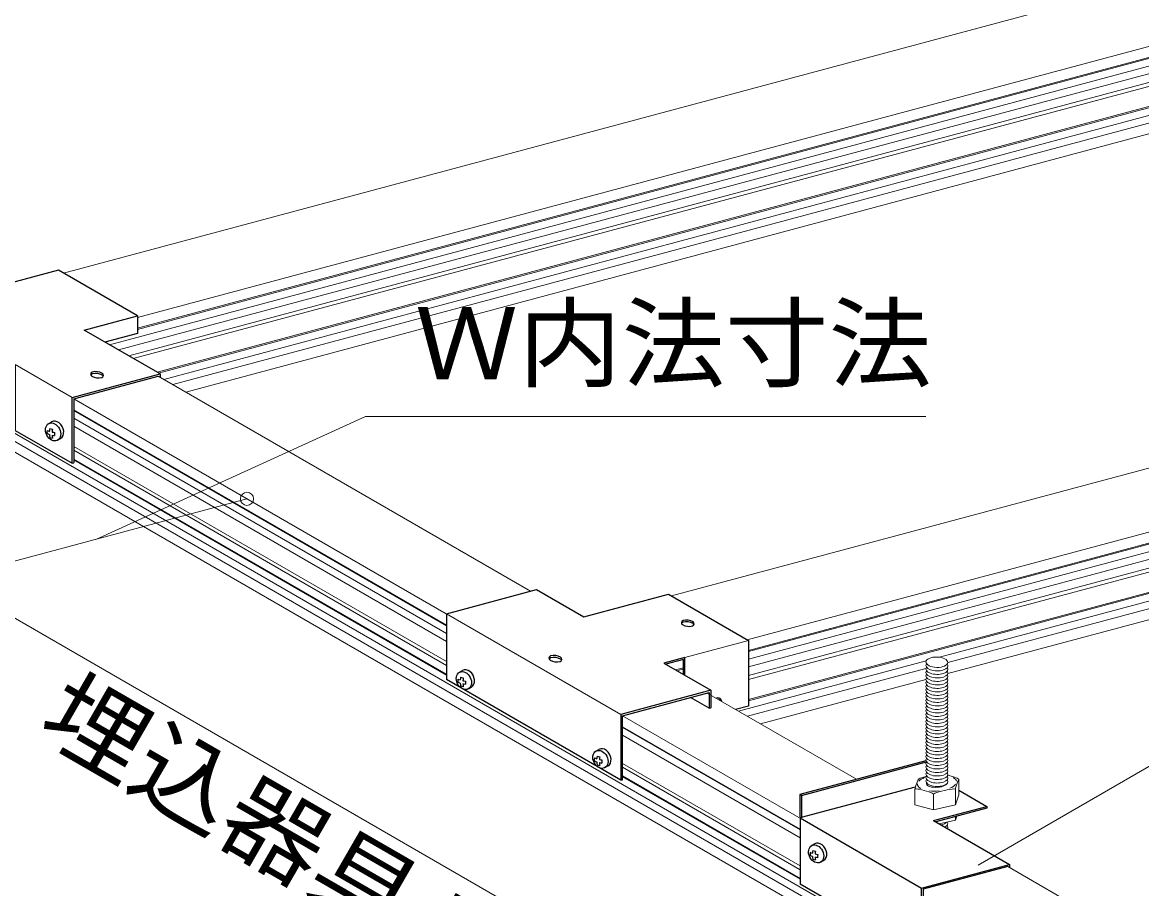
# Model space of a CAD drawing. Units: millimetres on the paper. Extents: x -195 to 195, y -135 to 132.
# Drawn here: x 61.97 to 96.05, y 68.56 to 94.93 of the extents above; entities that cross this region are included whole.
import ezdxf
from ezdxf.enums import TextEntityAlignment as Align

# ---------------------------------------------------------------- set-up
doc = ezdxf.new("R2010")
doc.units = ezdxf.units.MM
doc.header["$PDMODE"] = 32
doc.header["$PDSIZE"] = 0.4
for name, color, linetype, lineweight in [('0-1_吊り材', 7, 'Continuous', 18), ('0-2_野縁受け', 3, 'Continuous', 18), ('0-5_寸法', 4, 'Continuous', 9), ('0-6_文字', 4, 'Continuous', 9), ('0-8_隠線', 4, 'Continuous', 9), ('0-B_補強金具・金具・その他', 7, 'Continuous', 18), ('0-C_ビス・アンカーボルト・強調図形', 2, 'Continuous', 25)]:
    doc.layers.add(name, color=color, linetype=linetype, lineweight=lineweight)
doc.styles.add('ＭＳ ゴシック', font='')
doc.styles.get('ＭＳ ゴシック').set_extended_font_data('MS Gothic')

msp = doc.modelspace()

# ---------------------------------------------------------------- linework, layer by layer
at = {"layer": '0-1_吊り材'}
for p, q in [((89.15, 71.11), (89.15, 71.584)), ((89.254, 71.888), (89.275, 71.9)), ((90.381, 71.582), (90.381, 71.108)), ((90.483, 71.89), (90.487, 71.886)), ((90.488, 71.881), (90.488, 71.408)), ((89.712, 71.433), (89.712, 70.96)), ((89.15, 71.11), (89.15, 71.116)), ((89.712, 70.965), (89.712, 70.96)), ((90.381, 71.114), (90.381, 71.108)), ((90.381, 70.64), (89.885, 70.53)), ((90.425, 70.764), (90.381, 70.64)), ((90.381, 70.752), (90.381, 70.64))]:
    msp.add_line(p, q, dxfattribs=at)
msp.add_lwpolyline([(90.488, 71.408), (90.381, 71.108), (89.712, 70.96), (89.15, 71.11)], dxfattribs=at)
for centre, major_axis, ratio, start_param, end_param in [((89.816, 75.344), (0.333, -0.008), 0.474095, 2.808535, 6.637984), ((89.816, 75.237), (0.333, -0.008), 0.474095, 2.808535, 6.637984), ((89.816, 75.13), (0.333, -0.008), 0.474095, 2.808535, 6.637984), ((89.816, 75.024), (0.333, -0.008), 0.474095, 2.808535, 6.637984), ((89.816, 74.917), (0.333, -0.008), 0.474095, 2.808535, 6.637984), ((89.816, 74.81), (0.333, -0.008), 0.474095, 2.808535, 6.637984), ((89.816, 74.704), (0.333, -0.008), 0.474095, 2.808535, 6.637984), ((89.816, 74.597), (0.333, -0.008), 0.474095, 2.808535, 6.637984), ((89.816, 74.49), (0.333, -0.008), 0.474095, 2.808535, 6.637984), ((89.816, 74.384), (0.333, -0.008), 0.474095, 2.808535, 6.637984), ((89.816, 74.277), (0.333, -0.008), 0.474095, 2.808535, 6.637984), ((89.816, 74.17), (0.333, -0.008), 0.474095, 2.808535, 6.637984), ((89.816, 74.064), (0.333, -0.008), 0.474095, 2.808535, 6.637984), ((89.816, 73.957), (0.333, -0.008), 0.474095, 2.808535, 6.637984), ((89.816, 73.85), (0.333, -0.008), 0.474095, 2.808535, 6.637984), ((89.816, 73.85), (0.333, -0.008), 0.474095, 2.808535, 6.637984), ((89.816, 73.744), (0.333, -0.008), 0.474095, 2.808535, 6.637984), ((89.816, 73.637), (0.333, -0.008), 0.474095, 2.808535, 6.637984), ((89.816, 73.53), (0.333, -0.008), 0.474095, 2.808535, 6.637984), ((89.816, 73.424), (0.333, -0.008), 0.474095, 2.808535, 6.637984), ((89.816, 73.317), (0.333, -0.008), 0.474095, 2.808535, 6.637984), ((89.816, 73.21), (0.333, -0.008), 0.474095, 2.808535, 6.637984), ((89.816, 73.104), (0.333, -0.008), 0.474095, 2.808535, 6.637984), ((89.816, 72.997), (0.333, -0.008), 0.474095, 2.808535, 6.637984), ((89.816, 72.89), (0.333, -0.008), 0.474095, 2.808535, 6.637984), ((89.816, 72.784), (0.333, -0.008), 0.474095, 2.808535, 6.637984), ((89.816, 72.677), (0.333, -0.008), 0.474095, 2.808535, 6.637984), ((89.816, 72.57), (0.333, -0.008), 0.474095, 2.808535, 6.637984), ((89.816, 72.464), (0.333, -0.008), 0.474095, 2.808535, 6.637984), ((89.816, 72.357), (0.333, -0.008), 0.474095, 2.808535, 6.637984), ((89.816, 72.25), (0.333, -0.008), 0.474095, 2.808535, 6.637984), ((89.592, 71.957), (-0.334, -0.075), 0.113869, 5.037735, 5.93276), ((89.816, 72.144), (0.333, -0.008), 0.474095, 2.808535, 6.637984), ((89.816, 72.037), (0.333, -0.008), 0.474095, 2.808535, 6.637984), ((89.816, 71.93), (0.333, -0.008), 0.474095, 2.808535, 6.637984), ((90.207, 71.956), (-0.281, 0.077), 0.132602, 3.372829, 5.011086), ((89.431, 71.508), (-0.281, 0.077), 0.132602, 3.177791, 6.319384), ((89.204, 71.733), (-0.052, -0.155), 0.080122, 3.232091, 6.048906), ((89.816, 71.824), (0.333, -0.008), 0.474095, 2.808535, 6.637984), ((89.819, 71.772), (0.319, 0.023), 0.410193, 2.962655, 6.09288), ((90.047, 71.507), (-0.334, -0.075), 0.113869, 3.115944, 6.257537), ((89.816, 71.717), (0.333, -0.008), 0.474095, 0.346123, 0.354799), ((90.435, 71.731), (-0.052, -0.155), 0.080122, 2.907314, 6.048906), ((89.816, 70.65), (0.333, -0.008), 0.474095, 5.091757, 5.890261), ((89.816, 70.544), (0.333, -0.008), 0.474095, 5.534211, 6.597711), ((89.816, 70.437), (0.333, -0.008), 0.474095, 6.001176, 6.637984)]:
    msp.add_ellipse(centre, major_axis=major_axis, ratio=ratio, start_param=start_param, end_param=end_param, dxfattribs=at)
msp.add_ellipse((89.816, 75.45), major_axis=(0.333, -0.008), ratio=0.474095, dxfattribs=at)
at = {"layer": '0-1_吊り材', "color": 4, "lineweight": 9}
for start_param, end_param in [(2.22909, 2.755339), (0.060008, 0.556171), (3.057025, 3.700253), (5.402034, 5.953859), (4.293224, 4.78842)]:
    msp.add_ellipse((89.819, 71.772), major_axis=(0.593, 0.043), ratio=0.410193, start_param=start_param, end_param=end_param, dxfattribs=at)
at = {"layer": '0-2_野縁受け'}
for p, q in [((63.223, 87.295), (95.678, 95.992)), ((97.987, 94.658), (65.476, 85.947)), ((98.91, 94.072), (64.895, 84.958)), ((65.476, 85.614), (97.987, 94.325)), ((97.872, 94.258), (65.476, 85.578)), ((64.622, 85.116), (97.872, 94.025)), ((65.211, 84.776), (98.268, 93.633)), ((65.349, 84.696), (97.987, 93.442)), ((66.078, 84.275), (97.987, 92.825)), ((97.872, 92.758), (66.12, 84.251)), ((66.282, 84.06), (97.872, 92.525)), ((97.987, 92.325), (66.555, 83.903)), ((66.949, 83.675), (97.987, 91.992)), ((81.734, 77.468), (125.375, 89.161)), ((127.684, 87.828), (84.043, 76.135)), ((84.076, 75.81), (115.481, 84.225)), ((66.111, 84.159), (77.448, 77.614)), ((115.365, 84.158), (84.076, 75.774)), ((116.403, 83.972), (84.076, 75.31)), ((84.076, 75.541), (115.365, 83.925)), ((84.076, 75.043), (115.762, 83.533)), ((74.874, 76.922), (63.535, 83.469)), ((84.076, 74.927), (115.481, 83.342)), ((74.894, 76.578), (63.535, 83.135)), ((63.535, 83.111), (74.883, 76.559)), ((74.883, 76.326), (63.535, 82.878)), ((61.219, 82.473), (108.63, 55.1)), ((108.917, 55.177), (61.348, 82.641)), ((63.535, 82.635), (74.883, 76.084)), ((84.076, 74.31), (115.481, 82.725)), ((115.365, 82.658), (84.076, 74.274)), ((108.236, 54.994), (61.219, 82.14)), ((89.901, 75.602), (115.365, 82.425)), ((115.481, 82.225), (90.149, 75.437)), ((74.883, 75.467), (63.535, 82.019)), ((63.535, 81.902), (74.883, 75.35)), ((90.146, 75.103), (115.481, 81.892)), ((74.883, 75.084), (63.535, 81.635)), ((63.535, 81.611), (74.883, 75.059)), ((83.776, 73.96), (89.491, 75.492)), ((81.862, 75.217), (82.098, 75.28)), ((82.098, 75.244), (81.904, 75.192)), ((89.484, 75.259), (84.049, 73.803)), ((84.443, 73.575), (89.482, 74.925)), ((82.822, 74.511), (87.37, 71.885)), ((85.61, 70.724), (80.246, 73.821)), ((85.652, 70.366), (80.246, 73.487)), ((80.246, 73.463), (85.652, 70.342)), ((85.652, 70.108), (80.246, 73.23)), ((85.652, 69.25), (80.246, 72.371)), ((80.246, 72.254), (85.652, 69.133)), ((85.652, 68.866), (80.246, 71.987)), ((80.246, 71.963), (85.652, 68.842)), ((91.975, 69.227), (94.941, 67.514))]:
    msp.add_line(p, q, dxfattribs=at)
at = {"layer": '0-5_寸法'}
for p, q in [((52.089, 82.36), (102.261, 53.393)), ((68.811, 80.423), (49.493, 75.246))]:
    msp.add_line(p, q, dxfattribs=at)
msp.add_lwpolyline([(89.477, 82.929), (72.422, 82.929), (64.204, 79.188)], dxfattribs=at)
msp.add_point((68.811, 80.423), dxfattribs=at)
at = {"layer": '0-6_文字'}
msp.add_line((91.071, 69.272), (99.573, 74.18), dxfattribs=at)
at = {"layer": '0-8_隠線'}
for p, q in [((63.484, 83.508), (61.752, 84.508)), ((74.883, 76.927), (80.195, 73.86)), ((82.145, 75.598), (84.076, 76.115))]:
    msp.add_line(p, q, dxfattribs=at)
at = {"layer": '0-B_補強金具・金具・その他', "color": 2, "lineweight": 25}
for p, q in [((66.163, 84.226), (66.163, 84.129)), ((63.535, 83.469), (66.111, 84.159)), ((63.484, 81.508), (63.484, 83.508)), ((63.535, 83.469), (63.535, 81.522)), ((63.484, 81.508), (63.535, 81.522)), ((74.883, 76.927), (74.883, 74.927)), ((82.098, 75.532), (81.564, 75.389)), ((82.098, 75.08), (82.098, 75.532)), ((82.145, 75.053), (82.145, 75.598)), ((82.887, 74.048), (82.319, 74.376)), ((82.938, 74.595), (82.938, 74.062)), ((84.076, 74.115), (83.688, 74.011)), ((89.484, 72.452), (85.646, 71.423)), ((85.692, 71.396), (89.502, 72.417)), ((85.692, 70.73), (89.167, 71.661)), ((90.488, 71.553), (91.34, 71.062)), ((89.717, 70.627), (91.34, 71.062)), ((85.652, 70.709), (85.652, 68.696)), ((89.717, 70.627), (92.026, 69.294)), ((92.026, 69.294), (92.026, 69.197)), ((87.23, 67.785), (85.652, 68.696))]:
    msp.add_line(p, q, dxfattribs=at)
for points in [[(65.476, 85.994), (63.074, 87.381), (57.15, 85.793)], [(63.484, 83.508), (66.163, 84.226), (63.853, 85.559), (65.476, 85.994), (65.476, 85.461), (64.484, 85.195)], [(61.752, 84.508), (61.752, 82.508), (63.484, 81.508)], [(74.883, 76.927), (77.627, 77.662), (79.064, 76.832), (81.64, 77.522), (84.076, 76.115), (84.076, 74.115)], [(82.145, 75.598), (81.501, 75.425), (82.938, 74.595), (80.195, 73.86), (80.195, 71.86), (74.883, 74.927)], [(80.195, 71.86), (80.246, 71.874), (80.246, 73.821), (82.887, 74.528), (82.887, 74.048), (82.938, 74.062)], [(85.692, 71.396), (85.646, 71.423), (85.646, 70.756)], [(85.692, 71.396), (85.692, 70.73), (85.704, 70.723), (85.652, 70.709), (89.347, 68.576)], [(91.34, 71.062), (91.34, 71.009), (89.78, 70.591)], [(85.646, 70.756), (85.646, 70.703), (85.652, 70.7)], [(91.975, 69.227), (89.399, 68.536), (89.399, 66.577), (89.347, 66.563), (89.347, 68.576), (92.026, 69.294)]]:
    msp.add_lwpolyline(points, dxfattribs=at)
for centre, radius, start, end in [((64.12, 84.217), 0.069, 105, 240), ((64.12, 84.164), 0.069, 105, 157.2771), ((64.206, 83.895), 0.402, 60, 105), ((64.206, 83.842), 0.402, 60, 105), ((64.372, 84.184), 0.069, 285, 60), ((64.372, 84.131), 0.069, 22.7229, 60), ((64.286, 84.506), 0.402, 240, 285), ((82.105, 76.653), 0.069, 105, 240), ((82.191, 76.331), 0.402, 60, 105), ((82.191, 76.278), 0.402, 60, 105), ((82.358, 76.62), 0.069, 285, 60), ((82.105, 76.6), 0.069, 105, 157.2771), ((82.272, 76.942), 0.402, 240, 285), ((82.358, 76.566), 0.069, 22.7229, 60), ((78.16, 75.251), 0.402, 60, 105), ((78.074, 75.573), 0.069, 105, 240), ((78.074, 75.519), 0.069, 105, 157.2771), ((78.241, 75.861), 0.402, 240, 285), ((78.16, 75.197), 0.402, 60, 105), ((78.327, 75.539), 0.069, 285, 60), ((78.327, 75.486), 0.069, 22.7229, 60), ((83.167, 74.147), 0.217, 105, 105.8761), ((83.144, 74.233), 0.128, 8.6744, 105), ((83.097, 74.26), 0.128, 8.6744, 47.9646)]:
    msp.add_arc(centre, radius, start, end, dxfattribs=at)
at = {"layer": '0-C_ビス・アンカーボルト・強調図形'}
for p, q in [((62.77, 82.711), (62.862, 82.765)), ((63.044, 82.208), (63.137, 82.261)), ((75.278, 75.143), (75.37, 75.196)), ((75.552, 74.64), (75.645, 74.693)), ((79.435, 72.743), (79.527, 72.796)), ((79.709, 72.24), (79.802, 72.293)), ((86.003, 69.867), (86.095, 69.92)), ((86.277, 69.364), (86.369, 69.417))]:
    msp.add_line(p, q, dxfattribs=at)
for centre, major_axis, ratio, start_param, end_param in [((63, 82.513), (-0.129, 0.256), 0.751651, 3.183548, 6.325141), ((62.791, 82.491), (-0.011, -0.27), 0.253697, 4.664881, 5.013778), ((62.907, 82.506), (-0.242, 0.051), 0.222648, 0.755145, 1.151082), ((62.867, 82.471), (-0.011, -0.27), 0.253697, 4.375766, 4.695708), ((62.907, 82.593), (-0.242, 0.051), 0.222648, 1.184469, 1.533451), ((62.948, 82.449), (-0.011, -0.27), 0.253697, 4.373289, 4.695708), ((62.907, 82.413), (-0.242, 0.051), 0.222648, 0.7502, 1.151082), ((62.867, 82.471), (-0.011, -0.27), 0.253697, 5.04752, 5.432218), ((62.907, 82.326), (-0.242, 0.051), 0.222648, 1.194738, 1.541834), ((62.907, 82.506), (-0.242, 0.051), 0.222648, 1.502894, 1.817026), ((62.907, 82.413), (-0.242, 0.051), 0.222648, 1.502894, 1.814719), ((62.948, 82.449), (-0.011, -0.27), 0.253697, 5.04752, 5.427939), ((63.023, 82.429), (-0.011, -0.27), 0.253697, 4.673765, 5.024147), ((75.374, 74.902), (-0.011, -0.27), 0.253697, 4.375766, 4.695708), ((75.415, 75.025), (-0.242, 0.051), 0.222648, 1.184469, 1.533451), ((75.507, 74.945), (-0.129, 0.256), 0.751651, 3.183548, 6.325141), ((75.456, 74.88), (-0.011, -0.27), 0.253697, 4.373289, 4.695708), ((75.299, 74.922), (-0.011, -0.27), 0.253697, 4.664881, 5.013778), ((75.415, 74.938), (-0.242, 0.051), 0.222648, 0.755145, 1.151082), ((75.415, 74.845), (-0.242, 0.051), 0.222648, 0.7502, 1.151082), ((75.374, 74.902), (-0.011, -0.27), 0.253697, 5.04752, 5.432218), ((75.415, 74.758), (-0.242, 0.051), 0.222648, 1.194738, 1.541834), ((75.415, 74.938), (-0.242, 0.051), 0.222648, 1.502894, 1.817026), ((75.415, 74.845), (-0.242, 0.051), 0.222648, 1.502894, 1.814719), ((75.456, 74.88), (-0.011, -0.27), 0.253697, 5.04752, 5.427939), ((75.531, 74.86), (-0.011, -0.27), 0.253697, 4.673765, 5.024147), ((79.531, 72.502), (-0.011, -0.27), 0.253697, 4.375766, 4.695708), ((79.572, 72.625), (-0.242, 0.051), 0.222648, 1.184469, 1.533451), ((79.664, 72.545), (-0.129, 0.256), 0.751651, 3.183548, 6.325141), ((79.456, 72.522), (-0.011, -0.27), 0.253697, 4.664881, 5.013778), ((79.572, 72.538), (-0.242, 0.051), 0.222648, 0.755145, 1.151082), ((79.572, 72.445), (-0.242, 0.051), 0.222648, 0.7502, 1.151082), ((79.531, 72.502), (-0.011, -0.27), 0.253697, 5.04752, 5.432218), ((79.572, 72.358), (-0.242, 0.051), 0.222648, 1.194738, 1.541834), ((79.612, 72.48), (-0.011, -0.27), 0.253697, 4.373289, 4.695708), ((79.572, 72.538), (-0.242, 0.051), 0.222648, 1.502894, 1.817026), ((79.572, 72.445), (-0.242, 0.051), 0.222648, 1.502894, 1.814719), ((79.612, 72.48), (-0.011, -0.27), 0.253697, 5.04752, 5.427939), ((79.688, 72.46), (-0.011, -0.27), 0.253697, 4.673765, 5.024147), ((86.232, 69.669), (-0.129, 0.256), 0.751651, 3.183548, 6.325141), ((86.024, 69.646), (-0.011, -0.27), 0.253697, 4.664881, 5.013778), ((86.14, 69.662), (-0.242, 0.051), 0.222648, 0.755145, 1.151082), ((86.14, 69.569), (-0.242, 0.051), 0.222648, 0.7502, 1.151082), ((86.099, 69.626), (-0.011, -0.27), 0.253697, 4.375766, 4.695708), ((86.099, 69.626), (-0.011, -0.27), 0.253697, 5.04752, 5.432218), ((86.14, 69.749), (-0.242, 0.051), 0.222648, 1.184469, 1.533451), ((86.18, 69.604), (-0.011, -0.27), 0.253697, 4.373289, 4.695708), ((86.14, 69.662), (-0.242, 0.051), 0.222648, 1.502894, 1.817026), ((86.14, 69.569), (-0.242, 0.051), 0.222648, 1.502894, 1.814719), ((86.256, 69.584), (-0.011, -0.27), 0.253697, 4.673765, 5.024147), ((86.14, 69.482), (-0.242, 0.051), 0.222648, 1.194738, 1.541834), ((86.18, 69.604), (-0.011, -0.27), 0.253697, 5.04752, 5.427939)]:
    msp.add_ellipse(centre, major_axis=major_axis, ratio=ratio, start_param=start_param, end_param=end_param, dxfattribs=at)
for centre in [(62.907, 82.46), (75.415, 74.891), (79.572, 72.491), (86.14, 69.615)]:
    msp.add_ellipse(centre, major_axis=(-0.129, 0.256), ratio=0.751651, dxfattribs=at)

# ---------------------------------------------------------------- texts
at = {"layer": '0-5_寸法', "color": 7, "style": 'ＭＳ ゴシック', "width": 1.05}
msp.add_text('Ｗ内法寸法', height=2.199, dxfattribs=at).set_placement((73.92, 83.402), align=Align.BOTTOM_LEFT)
msp.add_text('埋込器具Ｌ内法寸法', height=2.199, rotation=330, dxfattribs=at).set_placement((61.995, 72.723), align=Align.BOTTOM_LEFT)

doc.saveas('drawing.dxf')
